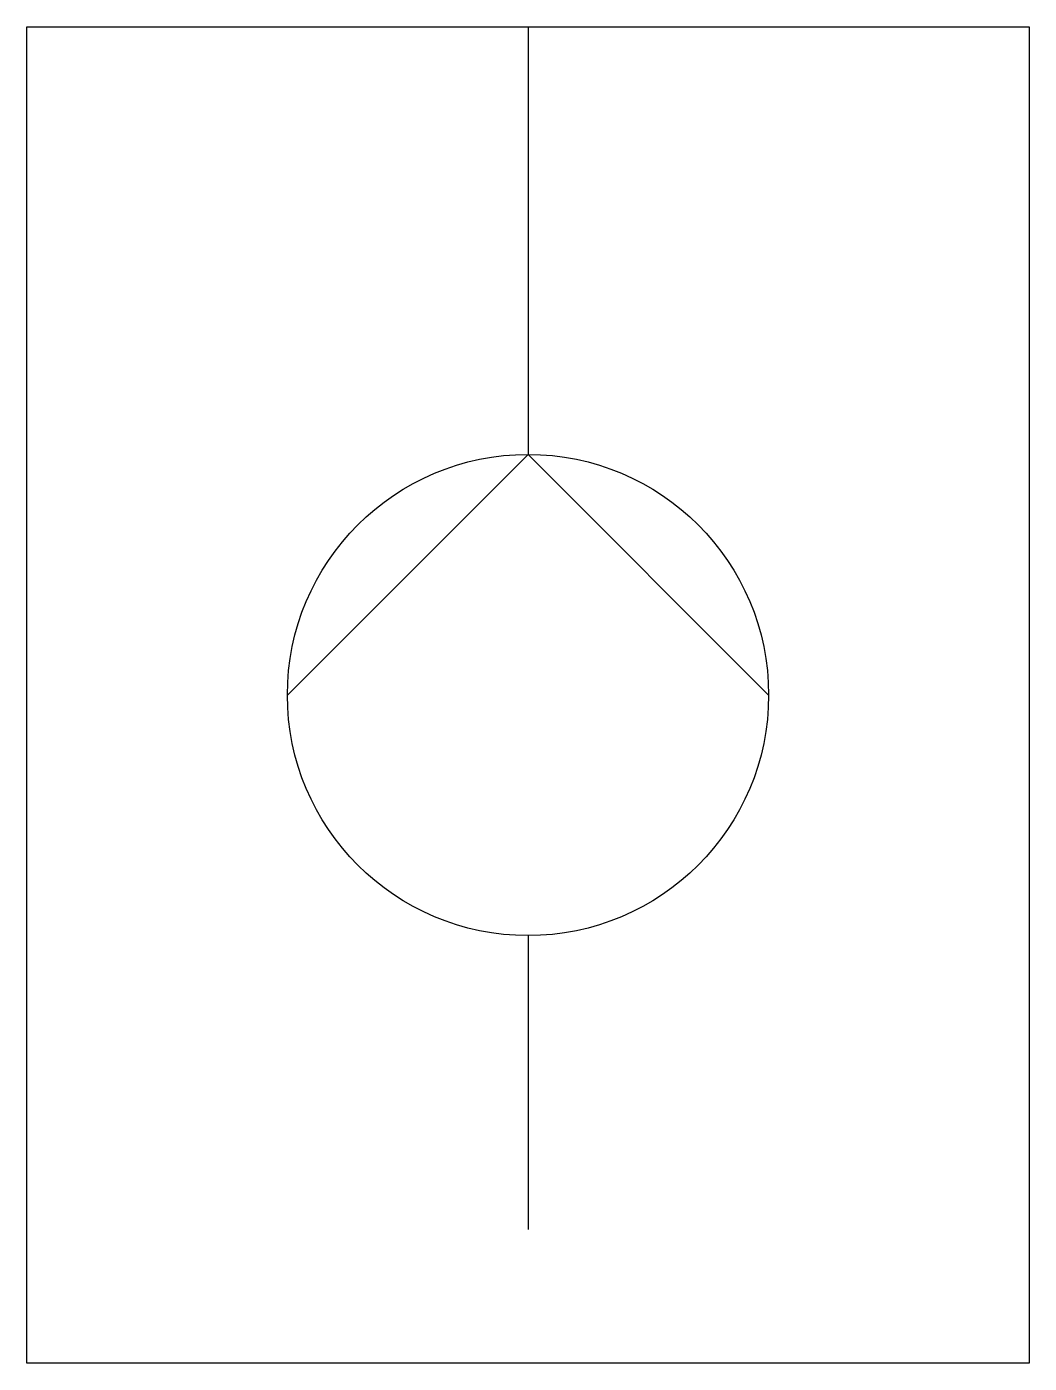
# Model space of a CAD drawing. Header units: millimetres. Extents: x -188 to 188, y -250 to 250.
import ezdxf

# ---------------------------------------------------------------- set-up
doc = ezdxf.new("R2010")
doc.units = ezdxf.units.MM

msp = doc.modelspace()

# ---------------------------------------------------------------- linework, layer by layer
at = {"color": 0, "linetype": 'ByBlock', "lineweight": -2}
for p, q in [((0, 250), (0, 90)), ((0, 90), (-90, 0)), ((0, 90), (90, 0)), ((0, -90), (0, -199.999985))]:
    msp.add_line(p, q, dxfattribs=at)
msp.add_lwpolyline([(-187.5, 250), (187.5, 250), (187.5, -250), (-187.5, -250)], close=True, dxfattribs=at)
msp.add_circle((0, 0), 90, dxfattribs=at)

doc.saveas('drawing.dxf')
